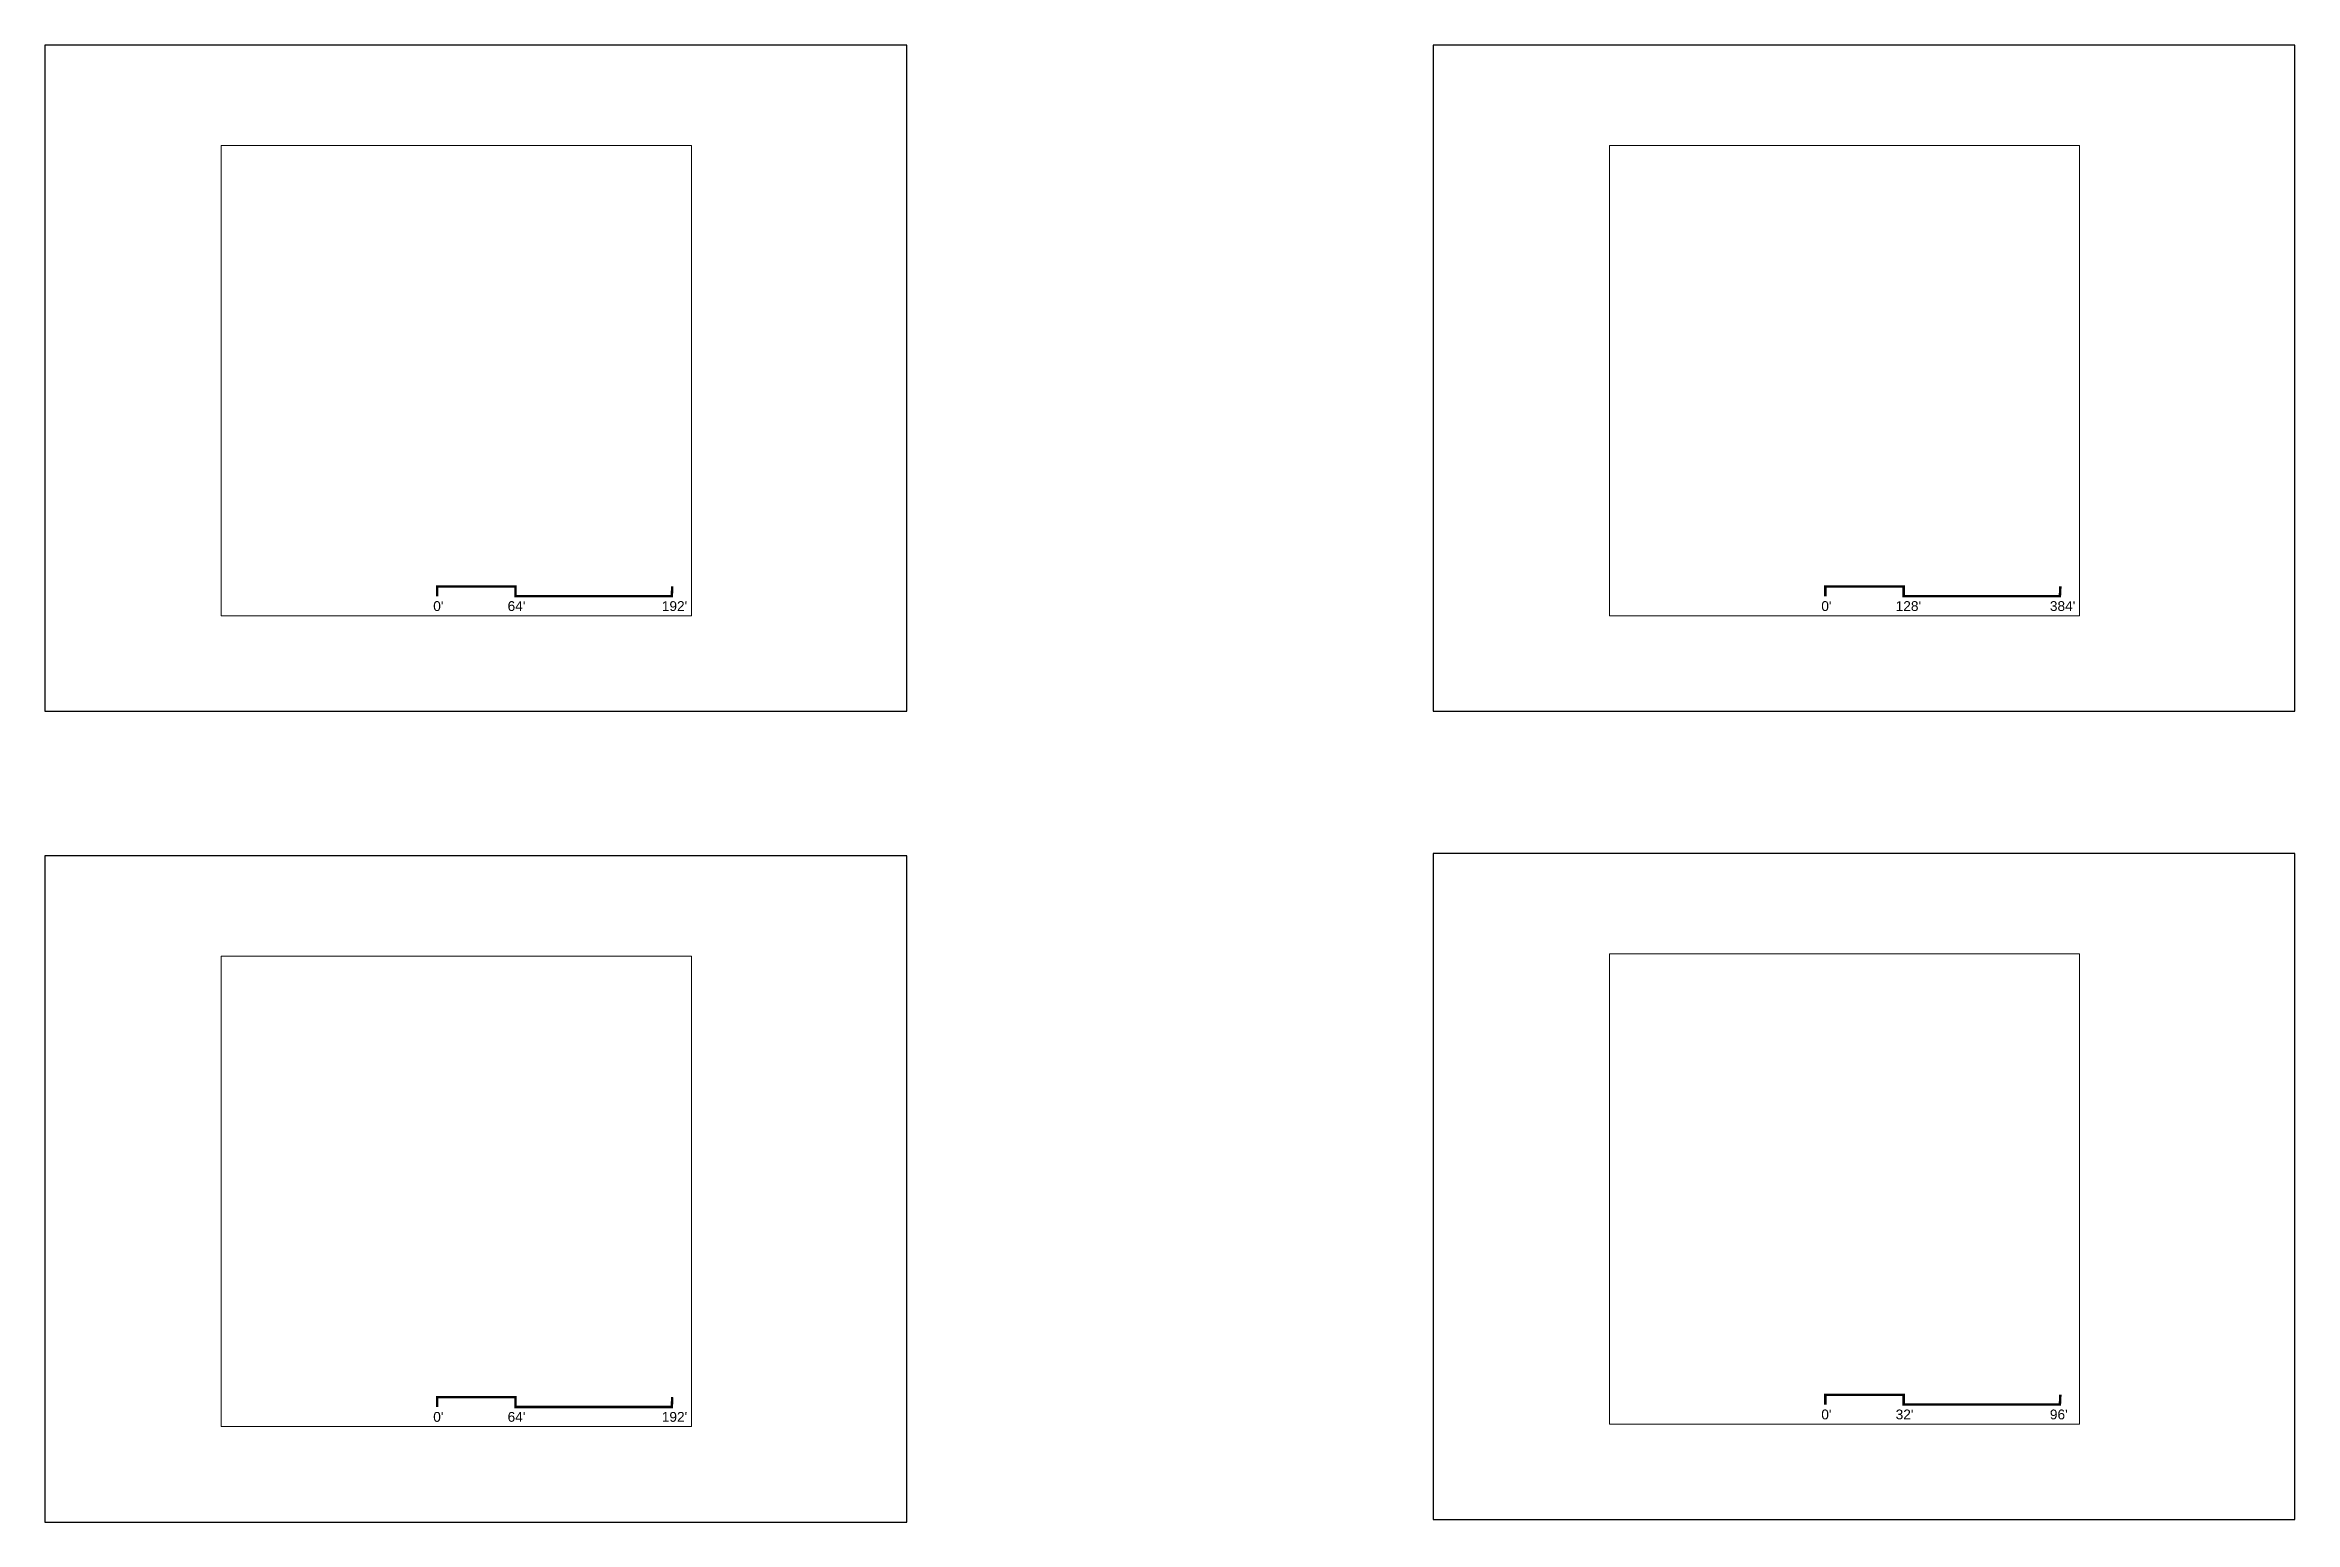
# Paper-space layout 'Layout1' of a CAD drawing. Header units: inches. Extents: x -43.9 to -15.2, y 2.2 to 21.
import ezdxf

# ---------------------------------------------------------------- set-up
doc = ezdxf.new("R2010")
doc.units = ezdxf.units.IN
doc.header["$LTSCALE"] = 12
doc.header["$MEASUREMENT"] = 0
doc.layers.add('Building Blocks', color=1, linetype='Continuous')
doc.styles.get("Standard").update_dxf_attribs({"font": 'arial.ttf'})

psp = doc.layouts.get("Layout1")

# ---------------------------------------------------------------- linework, layer by layer
at = {"layer": 'Building Blocks', "color": 7, "true_color": 0xffffff}
for p, q in [((-35.887, 14.114), (-35.892, 13.989)), ((-18.171, 14.114), (-18.177, 13.989)), ((-35.887, 3.77), (-35.892, 3.645)), ((-18.171, 3.801), (-18.177, 3.676))]:
    psp.add_line(p, q, dxfattribs=at)
at = {"layer": 'Building Blocks'}
for points in [[(-43.892, 12.522), (-32.892, 12.522), (-32.892, 21.022), (-43.892, 21.022)], [(-26.177, 12.522), (-15.177, 12.522), (-15.177, 21.022), (-26.177, 21.022)], [(-43.892, 2.177), (-32.892, 2.177), (-32.892, 10.677), (-43.892, 10.677)], [(-26.177, 2.208), (-15.177, 2.208), (-15.177, 10.708), (-26.177, 10.708)]]:
    psp.add_lwpolyline(points, dxfattribs=at)
for points in [[(-43.892, 12.522), (-32.892, 12.522), (-32.892, 21.022), (-43.892, 21.022)], [(-26.177, 12.522), (-15.177, 12.522), (-15.177, 21.022), (-26.177, 21.022)], [(-43.892, 2.177), (-32.892, 2.177), (-32.892, 10.677), (-43.892, 10.677)], [(-26.177, 2.208), (-15.177, 2.208), (-15.177, 10.708), (-26.177, 10.708)]]:
    psp.add_lwpolyline(points, close=True, dxfattribs=at)
at = {"layer": 'Building Blocks', "color": 7, "true_color": 0xffffff, "const_width": 0.0312}
for points in [[(-38.887, 13.989), (-38.887, 14.114), (-37.887, 14.114), (-37.887, 13.989), (-35.892, 13.989), (-35.887, 14.114)], [(-21.171, 13.989), (-21.171, 14.114), (-20.171, 14.114), (-20.171, 13.989), (-18.177, 13.989), (-18.171, 14.114)], [(-38.887, 3.645), (-38.887, 3.77), (-37.887, 3.77), (-37.887, 3.645), (-35.892, 3.645), (-35.887, 3.77)], [(-21.171, 3.676), (-21.171, 3.801), (-20.171, 3.801), (-20.171, 3.676), (-18.177, 3.676), (-18.171, 3.801)]]:
    psp.add_lwpolyline(points, dxfattribs=at)

# ---------------------------------------------------------------- texts
at = {"layer": 'Building Blocks', "color": 7, "true_color": 0xffffff, "char_height": 0.125, "attachment_point": 1}
for s, insert in [("0'", (-38.937, 13.926)), ("64'", (-37.988, 13.926)), ("192'", (-36.02, 13.926)), ("0'", (-21.222, 13.926)), ("128'", (-20.273, 13.926)), ("384'", (-18.305, 13.926)), ("0'", (-38.937, 3.581)), ("64'", (-37.988, 3.581)), ("192'", (-36.02, 3.581)), ("0'", (-21.222, 3.612)), ("32'", (-20.273, 3.612)), ("96'", (-18.305, 3.612))]:
    psp.add_mtext_dynamic_manual_height_columns(s, width=1.1846, gutter_width=1, heights=[0], dxfattribs=dict(at, insert=insert))

# ---------------------------------------------------------------- viewports
at = {"layer": 'Building Blocks'}
psp.add_viewport(center=(-38.642, 16.739), size=(6, 6), view_center_point=(21126.35, 13789.064), view_height=4608.001, dxfattribs=at)
for center, view_center_point, view_height, status in [((-20.927, 16.739), (20002.973, 13285.449), 9216.0003, 3), ((-38.642, 6.395), (13986.265, 13789.064), 4608.001, 5), ((-20.927, 6.426), (20818.48, 12721.541), 2304.0001, 4)]:
    psp.add_viewport(center=center, size=(6, 6), view_center_point=view_center_point, view_height=view_height, status=status, dxfattribs=at)

doc.saveas('drawing.dxf')
